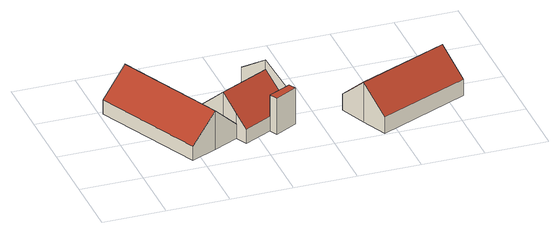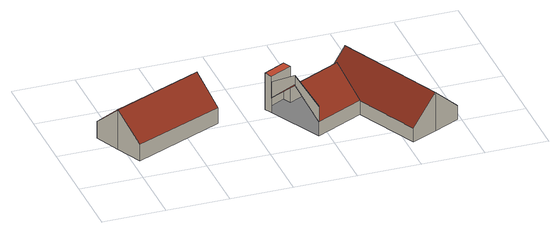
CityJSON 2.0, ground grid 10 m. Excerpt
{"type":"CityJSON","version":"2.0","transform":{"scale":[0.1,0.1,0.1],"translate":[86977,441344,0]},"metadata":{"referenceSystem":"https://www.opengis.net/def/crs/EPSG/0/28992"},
"CityObjects":{
"building1":{"type":"Building","attributes":{"TerrainHeight":-1.16,"bron_geo":"Lidar 15-30 punten - nov. 2008","bron_tex":"UltraCAM-X 10cm juni 2008","status":"1","voll_tex":"complete"},"geometry":[{"type":"MultiSurface","lod":"2","boundaries":[[[0,1,2,3,4]],[[5,0,4,6]],[[7,8,9,10,11,12]],[[12,11,13,14]],[[15,16,17,18]],[[19,20,21,22,23,24,25,26,27,28,29]],[[3,25,30,4]],[[2,26,25,3]],[[0,31,22,1]],[[4,30,24,6]],[[5,23,31,0]],[[6,24,23,5]],[[32,11,33]],[[33,11,10,34]],[[33,35,36]],[[36,13,32,33]],[[8,21,20,9]],[[7,22,21,8]],[[12,37,1,7]],[[13,27,26,14]],[[14,2,37,12]],[[17,10,9,18]],[[16,29,28,17]],[[15,19,29,16]],[[18,20,19,15]]],"semantics":{"surfaces":[{"type":"RoofSurface"},{"type":"GroundSurface"},{"type":"WallSurface"}],"values":[0,0,0,0,0,1,2,2,2,2,2,2,2,2,2,2,2,2,2,2,2,2,2,2,2]}}]},
"building2":{"type":"Building","attributes":{"TerrainHeight":-1.19,"bron_geo":"Lidar 15-30 punten - nov. 2008","bron_tex":"UltraCAM-X 10cm juni 2008","status":"1","voll_tex":"complete"},"geometry":[{"type":"MultiSurface","lod":"2","boundaries":[[[38,39,40,41]],[[42,43,39,38]],[[44,45,46,47]],[[40,45,44,41]],[[39,48,45,40]],[[41,44,49,38]],[[43,46,48,39]],[[42,47,46,43]],[[38,49,47,42]]],"semantics":{"surfaces":[{"type":"RoofSurface"},{"type":"GroundSurface"},{"type":"WallSurface"}],"values":[0,0,1,2,2,2,2,2,2]}}]}
},
"vertices":[
[128,43,66],[168,62,25],[137,133,23],[89,235,23],[48,215,66],[86,24,24],[6,195,24],[168,62,43],[177,43,24],[222,66,25],[258,84,25],[237,128,68],[157,88,68],[215,172,24],[137,133,24],[228,53,62],[264,72,62],[258,84,62],[222,66,62],[228,53,0],[222,66,0],[177,43,0],[168,62,0],[86,24,0],[6,195,0],[89,235,0],[137,133,0],[215,172,0],[258,84,0],[264,72,0],[48,215,0],[128,43,0],[237,128,67],[237,128,84],[258,84,52],[215,172,51],[215,172,52],[157,88,24],
[361,45,68],[507,109,68],[488,151,28],[343,88,27],[380,3,28],[525,67,28],[343,88,0],[488,151,0],[525,67,0],[380,3,0],[507,109,0],[361,45,0]
]}
